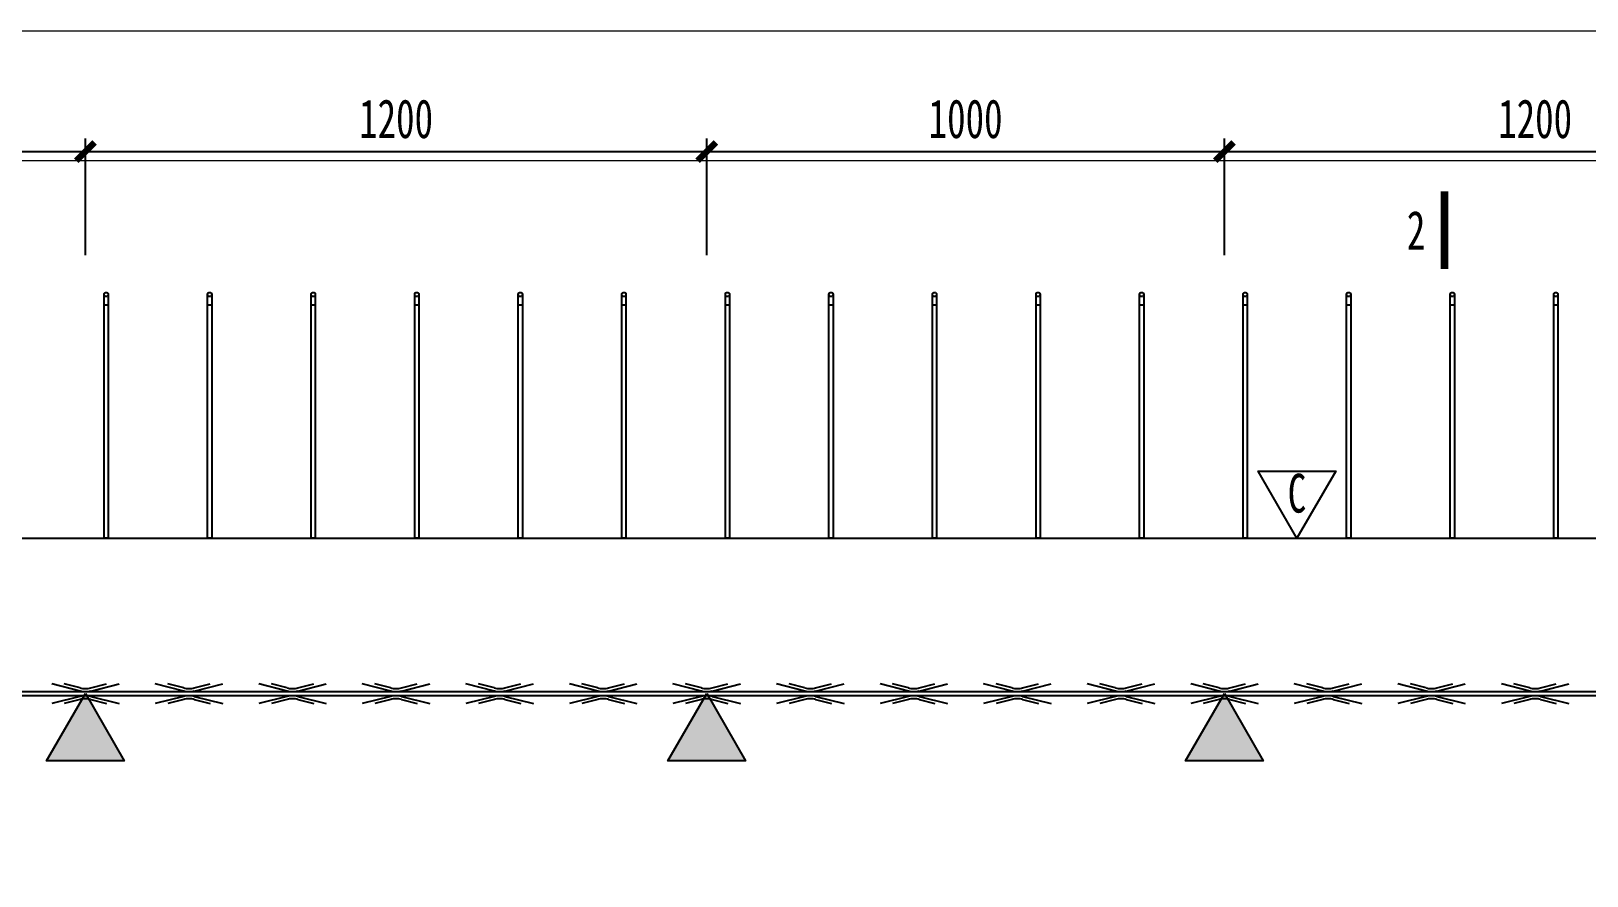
# Model space of a CAD drawing. Extents: x -524 to 129100, y -10500 to 1.
# Drawn here: x 47228 to 50233, y -1632 to 0 of the extents above; entities that cross this region are included whole.
import ezdxf

# ---------------------------------------------------------------- set-up
doc = ezdxf.new("R2010")
doc.units = 0
doc.header["$LTSCALE"] = 250
doc.linetypes.add('BeePC_CENTER', pattern=[2, 1.25, -0.25, 0.25, -0.25])
doc.layers.get('0').update_dxf_attribs({"linetype": 'CONTINUOUS'})
doc.layers.get('Defpoints').update_dxf_attribs({"linetype": 'CONTINUOUS'})
for name, color, linetype in [('BeePC-CCBZ', 110, 'CONTINUOUS'), ('BeePC-GJ-LEVEL', 141, 'CONTINUOUS'), ('BeePC-GJ-Truss', 185, 'CONTINUOUS'), ('BeePC-TONG-ZT', 50, 'CONTINUOUS')]:
    doc.layers.add(name, color=color, linetype=linetype)
doc.layers.add('G-ANNO-TTLB', color=7, linetype='CONTINUOUS', lineweight=9)
doc.layers.add('G-ANNO-TTLB-THIN', color=7, linetype='CONTINUOUS', lineweight=9)
doc.styles.add('BeePC_Dim', font='simfang.ttf', dxfattribs={"width": 0.7})
doc.styles.add('BeePC_Text', font='simfang.ttf', dxfattribs={"width": 0.7})
doc.dimstyles.new('BeePC_DIM_25_25', dxfattribs={"dimtxt": 75, "dimasz": 25, "dimexe": 25, "dimexo": 0, "dimgap": 25, "dimtad": 1, "dimdec": 0, "dimzin": 0, "dimdsep": 46, "dimtxsty": 'BeePC_Dim', "dimblk": 'ARCHTICK', "dimcen": 0, "dimdle": 25, "dimclrt": 7, "dimadec": 0, "dimazin": 0, "dimtfac": 1, "dimtdec": 0, "dimtix": 1, "dimtmove": 2, "dimatfit": 3, "dimfxl": 250, "dimfxlon": 1, "dimtfill": 1, "dimtolj": 1, "dimtzin": 0, "dimarcsym": 0})

# ---------------------------------------------------------------- blocks, each defined once
blk = doc.blocks.new('A2-嗡嗡 - A2_嗡嗡-493291-DB1详图')
at = {"layer": 'G-ANNO-TTLB'}
blk.add_line((27.5, -113), (586.5, -113), dxfattribs=at)
at = {"layer": 'G-ANNO-TTLB-THIN'}
blk.add_line((596.5, -103), (2.5, -103), dxfattribs=at)
blk = doc.blocks.new('剖切符号')
at = {"const_width": 15}
blk.add_lwpolyline([(0, 75), (0, -75)], dxfattribs=at)
blk = doc.blocks.new('BeePC_HangPoint')
at = {"ltscale": 25}
h = blk.add_hatch(color=256, dxfattribs=at)
h.dxf.hatch_style = 1
h.paths.add_polyline_path([(0, 0), (-75, -129.9), (75, -129.9)])
blk.add_lwpolyline([(0, 0), (75, -129.9), (-75, -129.9)], close=True, dxfattribs=at)
blk = doc.blocks.new('_ArchTick')
at = {"color": 0, "linetype": 'ByBlock', "const_width": 0.5}
blk.add_lwpolyline([(-0.71, -0.71), (0.71, 0.71)], dxfattribs=at)
blk = doc.blocks.new('*D112')
at = {"layer": 'BeePC-CCBZ', "color": 0, "lineweight": -2, "transparency": 16777216}
for p, q in [((45872.3, -432.6), (45872.3, -207.6)), ((47332.6, -432.6), (47332.6, -207.6)), ((45847.3, -232.6), (47357.6, -232.6))]:
    blk.add_line(p, q, dxfattribs=at)
at = {"layer": 'Defpoints', "color": 0, "transparency": 16777216}
for p in [(47332.6, -232.6), (45872.3, -2179.6), (47332.6, -3079.6)]:
    blk.add_point(p, dxfattribs=at)
at = {"layer": 'BeePC-CCBZ', "color": 0, "lineweight": -2, "transparency": 16777216, "xscale": 25, "yscale": 25, "zscale": 25, "rotation": 180}
blk.add_blockref('_ArchTick', (45872.3, -232.6), dxfattribs=at)
at = {"layer": 'BeePC-CCBZ', "color": 0, "lineweight": -2, "transparency": 16777216, "xscale": 25, "yscale": 25, "zscale": 25}
blk.add_blockref('_ArchTick', (47332.6, -232.6), dxfattribs=at)
at = {"layer": 'BeePC-CCBZ', "color": 7, "linetype": 'BeePC_CENTER', "transparency": 16777216, "insert": (46602.5, -169.7), "char_height": 75, "attachment_point": 5, "style": 'BeePC_Dim', "bg_fill": 3, "box_fill_scale": 1.1, "bg_fill_color": 256, "bg_fill_true_color": 13158600, "bg_fill_transparency": 0}
blk.add_mtext('\\A1;1460', dxfattribs=at)
blk = doc.blocks.new('*D113')
at = {"layer": 'BeePC-CCBZ', "color": 0, "lineweight": -2, "transparency": 16777216}
for p, q in [((47332.6, -432.6), (47332.6, -207.6)), ((48532.6, -432.6), (48532.6, -207.6)), ((47307.6, -232.6), (48557.6, -232.6))]:
    blk.add_line(p, q, dxfattribs=at)
at = {"layer": 'Defpoints', "color": 0, "transparency": 16777216}
for p in [(48532.6, -232.6), (47332.6, -3079.6), (48532.6, -3079.6)]:
    blk.add_point(p, dxfattribs=at)
at = {"layer": 'BeePC-CCBZ', "color": 0, "lineweight": -2, "transparency": 16777216, "xscale": 25, "yscale": 25, "zscale": 25, "rotation": 180}
blk.add_blockref('_ArchTick', (47332.6, -232.6), dxfattribs=at)
at = {"layer": 'BeePC-CCBZ', "color": 0, "lineweight": -2, "transparency": 16777216, "xscale": 25, "yscale": 25, "zscale": 25}
blk.add_blockref('_ArchTick', (48532.6, -232.6), dxfattribs=at)
at = {"layer": 'BeePC-CCBZ', "color": 7, "linetype": 'BeePC_CENTER', "transparency": 16777216, "insert": (47932.6, -169.7), "char_height": 75, "attachment_point": 5, "style": 'BeePC_Dim', "bg_fill": 3, "box_fill_scale": 1.1, "bg_fill_color": 256, "bg_fill_true_color": 13158600, "bg_fill_transparency": 0}
blk.add_mtext('\\A1;1200', dxfattribs=at)
blk = doc.blocks.new('*D114')
at = {"layer": 'BeePC-CCBZ', "color": 0, "lineweight": -2, "transparency": 16777216}
for p, q in [((48532.6, -432.6), (48532.6, -207.6)), ((49532.6, -432.6), (49532.6, -207.6)), ((48507.6, -232.6), (49557.6, -232.6))]:
    blk.add_line(p, q, dxfattribs=at)
at = {"layer": 'Defpoints', "color": 0, "transparency": 16777216}
for p in [(49532.6, -232.6), (48532.6, -3079.6), (49532.6, -3079.6)]:
    blk.add_point(p, dxfattribs=at)
at = {"layer": 'BeePC-CCBZ', "color": 0, "lineweight": -2, "transparency": 16777216, "xscale": 25, "yscale": 25, "zscale": 25, "rotation": 180}
blk.add_blockref('_ArchTick', (48532.6, -232.6), dxfattribs=at)
at = {"layer": 'BeePC-CCBZ', "color": 0, "lineweight": -2, "transparency": 16777216, "xscale": 25, "yscale": 25, "zscale": 25}
blk.add_blockref('_ArchTick', (49532.6, -232.6), dxfattribs=at)
at = {"layer": 'BeePC-CCBZ', "color": 7, "linetype": 'BeePC_CENTER', "transparency": 16777216, "insert": (49032.6, -169.7), "char_height": 75, "attachment_point": 5, "style": 'BeePC_Dim', "bg_fill": 3, "box_fill_scale": 1.1, "bg_fill_color": 256, "bg_fill_true_color": 13158600, "bg_fill_transparency": 0}
blk.add_mtext('\\A1;1000', dxfattribs=at)
blk = doc.blocks.new('*D115')
at = {"layer": 'BeePC-CCBZ', "color": 0, "lineweight": -2, "transparency": 16777216}
for p, q in [((49532.6, -432.6), (49532.6, -207.6)), ((50732.6, -432.6), (50732.6, -207.6)), ((49507.6, -232.6), (50757.6, -232.6))]:
    blk.add_line(p, q, dxfattribs=at)
at = {"layer": 'Defpoints', "color": 0, "transparency": 16777216}
for p in [(50732.6, -232.6), (49532.6, -3079.6), (50732.6, -3079.6)]:
    blk.add_point(p, dxfattribs=at)
at = {"layer": 'BeePC-CCBZ', "color": 0, "lineweight": -2, "transparency": 16777216, "xscale": 25, "yscale": 25, "zscale": 25, "rotation": 180}
blk.add_blockref('_ArchTick', (49532.6, -232.6), dxfattribs=at)
at = {"layer": 'BeePC-CCBZ', "color": 0, "lineweight": -2, "transparency": 16777216, "xscale": 25, "yscale": 25, "zscale": 25}
blk.add_blockref('_ArchTick', (50732.6, -232.6), dxfattribs=at)
at = {"layer": 'BeePC-CCBZ', "color": 7, "linetype": 'BeePC_CENTER', "transparency": 16777216, "insert": (50132.6, -169.7), "char_height": 75, "attachment_point": 5, "style": 'BeePC_Dim', "bg_fill": 3, "box_fill_scale": 1.1, "bg_fill_color": 256, "bg_fill_true_color": 13158600, "bg_fill_transparency": 0}
blk.add_mtext('\\A1;1200', dxfattribs=at)
blk = doc.blocks.new('*D119')
at = {"layer": 'BeePC-CCBZ', "color": 0, "lineweight": -2, "transparency": 16777216}
for p, q in [((45410.3, -954.6), (45410.3, -3404.6)), ((45610.3, -979.6), (45385.3, -979.6)), ((45610.3, -3379.6), (45385.3, -3379.6))]:
    blk.add_line(p, q, dxfattribs=at)
at = {"layer": 'Defpoints', "color": 0, "transparency": 16777216}
for p in [(49682.6, -979.6), (45410.3, -3379.6), (49682.6, -3379.6)]:
    blk.add_point(p, dxfattribs=at)
at = {"layer": 'BeePC-CCBZ', "color": 0, "lineweight": -2, "transparency": 16777216, "xscale": 25, "yscale": 25, "zscale": 25}
for p, rotation in [((45410.3, -979.6), 90), ((45410.3, -3379.6), 270)]:
    blk.add_blockref('_ArchTick', p, dxfattribs=dict(at, rotation=rotation))
at = {"layer": 'BeePC-CCBZ', "color": 7, "linetype": 'BeePC_CENTER', "transparency": 16777216, "insert": (45347.4, -2179.6), "char_height": 75, "attachment_point": 5, "rotation": 90, "style": 'BeePC_Dim', "bg_fill": 3, "box_fill_scale": 1.1, "bg_fill_color": 256, "bg_fill_true_color": 13158600, "bg_fill_transparency": 0}
blk.add_mtext('\\A1;2400', dxfattribs=at)
blk = doc.blocks.new('*D120')
at = {"layer": 'BeePC-CCBZ', "color": 0, "lineweight": -2, "transparency": 16777216}
for p, q in [((53904.8, -954.6), (53904.8, -1304.6)), ((53704.8, -979.6), (53929.8, -979.6)), ((53704.8, -1279.6), (53929.8, -1279.6))]:
    blk.add_line(p, q, dxfattribs=at)
at = {"layer": 'Defpoints', "color": 0, "transparency": 16777216}
for p in [(49682.6, -979.6), (47332.6, -1279.6), (53904.8, -1279.6)]:
    blk.add_point(p, dxfattribs=at)
at = {"layer": 'BeePC-CCBZ', "color": 0, "lineweight": -2, "transparency": 16777216, "xscale": 25, "yscale": 25, "zscale": 25}
for p, rotation in [((53904.8, -979.6), 90), ((53904.8, -1279.6), 270)]:
    blk.add_blockref('_ArchTick', p, dxfattribs=dict(at, rotation=rotation))
at = {"layer": 'BeePC-CCBZ', "color": 7, "linetype": 'BeePC_CENTER', "transparency": 16777216, "insert": (53841.9, -1129.6), "char_height": 75, "attachment_point": 5, "rotation": 90, "style": 'BeePC_Dim', "bg_fill": 3, "box_fill_scale": 1.1, "bg_fill_color": 256, "bg_fill_true_color": 13158600, "bg_fill_transparency": 0}
blk.add_mtext('\\A1;300', dxfattribs=at)
blk = doc.blocks.new('*D121')
at = {"layer": 'BeePC-CCBZ', "color": 0, "lineweight": -2, "transparency": 16777216}
for p, q in [((53904.8, -1254.6), (53904.8, -3104.6)), ((53704.8, -1279.6), (53929.8, -1279.6)), ((53704.8, -3079.6), (53929.8, -3079.6))]:
    blk.add_line(p, q, dxfattribs=at)
at = {"layer": 'Defpoints', "color": 0, "transparency": 16777216}
for p in [(47332.6, -1279.6), (47332.6, -3079.6), (53904.8, -3079.6)]:
    blk.add_point(p, dxfattribs=at)
at = {"layer": 'BeePC-CCBZ', "color": 0, "lineweight": -2, "transparency": 16777216, "xscale": 25, "yscale": 25, "zscale": 25}
for p, rotation in [((53904.8, -1279.6), 90), ((53904.8, -3079.6), 270)]:
    blk.add_blockref('_ArchTick', p, dxfattribs=dict(at, rotation=rotation))
at = {"layer": 'BeePC-CCBZ', "color": 7, "linetype": 'BeePC_CENTER', "transparency": 16777216, "insert": (53841.9, -2179.6), "char_height": 75, "attachment_point": 5, "rotation": 90, "style": 'BeePC_Dim', "bg_fill": 3, "box_fill_scale": 1.1, "bg_fill_color": 256, "bg_fill_true_color": 13158600, "bg_fill_transparency": 0}
blk.add_mtext('\\A1;1800', dxfattribs=at)

msp = doc.modelspace()

# ---------------------------------------------------------------- block references
at = {"xscale": 25, "yscale": 25, "zscale": 25}
msp.add_blockref('A2-嗡嗡 - A2_嗡嗡-493291-DB1详图', (45637.5, 2575), dxfattribs=at)

# ---------------------------------------------------------------- next in the draw order: linework, layer by layer
msp.add_polyline3d([(49672.6, -979.6, 0), (49597.6, -849.7, 0), (49747.6, -849.7, 0)], close=True)
at = {"layer": 'BeePC-GJ-LEVEL'}
for points in [[(47368.6, -528.6), (47368.6, -508.6)], [(47376.6, -508.6), (47376.6, -528.6)], [(47568.6, -528.6), (47568.6, -508.6)], [(47576.6, -508.6), (47576.6, -528.6)], [(47768.6, -528.6), (47768.6, -508.6)], [(47776.6, -508.6), (47776.6, -528.6)], [(47968.6, -528.6), (47968.6, -508.6)], [(47976.6, -508.6), (47976.6, -528.6)], [(48168.6, -528.6), (48168.6, -508.6)], [(48176.6, -508.6), (48176.6, -528.6)], [(48368.6, -528.6), (48368.6, -508.6)], [(48376.6, -508.6), (48376.6, -528.6)], [(48568.6, -528.6), (48568.6, -508.6)], [(48576.6, -508.6), (48576.6, -528.6)], [(48768.6, -528.6), (48768.6, -508.6)], [(48776.6, -508.6), (48776.6, -528.6)], [(48968.6, -528.6), (48968.6, -508.6)], [(48976.6, -508.6), (48976.6, -528.6)], [(49168.6, -528.6), (49168.6, -508.6)], [(49176.6, -508.6), (49176.6, -528.6)], [(49368.6, -528.6), (49368.6, -508.6)], [(49376.6, -508.6), (49376.6, -528.6)], [(49568.6, -528.6), (49568.6, -508.6)], [(49576.6, -508.6), (49576.6, -528.6)], [(49768.6, -528.6), (49768.6, -508.6)], [(49776.6, -508.6), (49776.6, -528.6)], [(49968.6, -528.6), (49968.6, -508.6)], [(49976.6, -508.6), (49976.6, -528.6)], [(50168.6, -528.6), (50168.6, -508.6)], [(50176.6, -508.6), (50176.6, -528.6)], [(47376.6, -514.5), (47376.6, -979.6), (47368.6, -979.6), (47368.6, -514.5)], [(47368.6, -528.6), (47376.6, -528.6)], [(47576.6, -514.5), (47576.6, -979.6), (47568.6, -979.6), (47568.6, -514.5)], [(47568.6, -528.6), (47576.6, -528.6)], [(47776.6, -514.5), (47776.6, -979.6), (47768.6, -979.6), (47768.6, -514.5)], [(47768.6, -528.6), (47776.6, -528.6)], [(47976.6, -514.5), (47976.6, -979.6), (47968.6, -979.6), (47968.6, -514.5)], [(47968.6, -528.6), (47976.6, -528.6)], [(48176.6, -514.5), (48176.6, -979.6), (48168.6, -979.6), (48168.6, -514.5)], [(48168.6, -528.6), (48176.6, -528.6)], [(48376.6, -514.5), (48376.6, -979.6), (48368.6, -979.6), (48368.6, -514.5)], [(48368.6, -528.6), (48376.6, -528.6)], [(48576.6, -514.5), (48576.6, -979.6), (48568.6, -979.6), (48568.6, -514.5)], [(48568.6, -528.6), (48576.6, -528.6)], [(48776.6, -514.5), (48776.6, -979.6), (48768.6, -979.6), (48768.6, -514.5)], [(48768.6, -528.6), (48776.6, -528.6)], [(48976.6, -514.5), (48976.6, -979.6), (48968.6, -979.6), (48968.6, -514.5)], [(48968.6, -528.6), (48976.6, -528.6)], [(49176.6, -514.5), (49176.6, -979.6), (49168.6, -979.6), (49168.6, -514.5)], [(49168.6, -528.6), (49176.6, -528.6)], [(49376.6, -514.5), (49376.6, -979.6), (49368.6, -979.6), (49368.6, -514.5)], [(49368.6, -528.6), (49376.6, -528.6)], [(49576.6, -514.5), (49576.6, -979.6), (49568.6, -979.6), (49568.6, -514.5)], [(49568.6, -528.6), (49576.6, -528.6)], [(49776.6, -514.5), (49776.6, -979.6), (49768.6, -979.6), (49768.6, -514.5)], [(49768.6, -528.6), (49776.6, -528.6)], [(49976.6, -514.5), (49976.6, -979.6), (49968.6, -979.6), (49968.6, -514.5)], [(49968.6, -528.6), (49976.6, -528.6)], [(50176.6, -514.5), (50176.6, -979.6), (50168.6, -979.6), (50168.6, -514.5)], [(50168.6, -528.6), (50176.6, -528.6)]]:
    msp.add_lwpolyline(points, dxfattribs=at)
for centre in [(47372.6, -508.6), (47572.6, -508.6), (47772.6, -508.6), (47972.6, -508.6), (48172.6, -508.6), (48372.6, -508.6), (48572.6, -508.6), (48772.6, -508.6), (48972.6, -508.6), (49172.6, -508.6), (49372.6, -508.6), (49572.6, -508.6), (49772.6, -508.6), (49972.6, -508.6), (50172.6, -508.6)]:
    msp.add_circle(centre, 4, dxfattribs=at)
at = {"layer": 'BeePC-GJ-Truss'}
for points in [[(45932.6, -1275.6), (53432.6, -1275.6), (53432.6, -1283.6), (45932.6, -1283.6), (45932.6, -1275.6), (45936, -1275.5), (45939.2, -1275.1), (45942.8, -1274.5), (45997.8, -1260.9)], [(47322.4, -1274.5), (47267.4, -1260.9)], [(47322.4, -1268.5), (47291.7, -1260.9)], [(47342.8, -1274.5), (47397.8, -1260.9)], [(47342.8, -1268.5), (47373.5, -1260.9)], [(47522.4, -1274.5), (47467.4, -1260.9)], [(47522.4, -1268.5), (47491.7, -1260.9)], [(47542.8, -1274.5), (47597.8, -1260.9)], [(47542.8, -1268.5), (47573.5, -1260.9)], [(47722.4, -1274.5), (47667.4, -1260.9)], [(47722.4, -1268.5), (47691.7, -1260.9)], [(47742.8, -1274.5), (47797.8, -1260.9)], [(47742.8, -1268.5), (47773.5, -1260.9)], [(47922.4, -1274.5), (47867.4, -1260.9)], [(47922.4, -1268.5), (47891.7, -1260.9)], [(47942.8, -1274.5), (47997.8, -1260.9)], [(47942.8, -1268.5), (47973.5, -1260.9)], [(48122.4, -1274.5), (48067.4, -1260.9)], [(48122.4, -1268.5), (48091.7, -1260.9)], [(48142.8, -1274.5), (48197.8, -1260.9)], [(48142.8, -1268.5), (48173.5, -1260.9)], [(48322.4, -1274.5), (48267.4, -1260.9)], [(48322.4, -1268.5), (48291.7, -1260.9)], [(48342.8, -1274.5), (48397.8, -1260.9)], [(48342.8, -1268.5), (48373.5, -1260.9)], [(48522.4, -1274.5), (48467.4, -1260.9)], [(48522.4, -1268.5), (48491.7, -1260.9)], [(48542.8, -1274.5), (48597.8, -1260.9)], [(48542.8, -1268.5), (48573.5, -1260.9)], [(48722.4, -1274.5), (48667.4, -1260.9)], [(48722.4, -1268.5), (48691.7, -1260.9)], [(48742.8, -1274.5), (48797.8, -1260.9)], [(48742.8, -1268.5), (48773.5, -1260.9)], [(48922.4, -1274.5), (48867.4, -1260.9)], [(48922.4, -1268.5), (48891.7, -1260.9)], [(48942.8, -1274.5), (48997.8, -1260.9)], [(48942.8, -1268.5), (48973.5, -1260.9)], [(49122.4, -1274.5), (49067.4, -1260.9)], [(49122.4, -1268.5), (49091.7, -1260.9)], [(49142.8, -1274.5), (49197.8, -1260.9)], [(49142.8, -1268.5), (49173.5, -1260.9)], [(49322.4, -1274.5), (49267.4, -1260.9)], [(49322.4, -1268.5), (49291.7, -1260.9)], [(49342.8, -1274.5), (49397.8, -1260.9)], [(49342.8, -1268.5), (49373.5, -1260.9)], [(49522.4, -1274.5), (49467.4, -1260.9)], [(49522.4, -1268.5), (49491.7, -1260.9)], [(49542.8, -1274.5), (49597.8, -1260.9)], [(49542.8, -1268.5), (49573.5, -1260.9)], [(49722.4, -1274.5), (49667.4, -1260.9)], [(49722.4, -1268.5), (49691.7, -1260.9)], [(49742.8, -1274.5), (49797.8, -1260.9)], [(49742.8, -1268.5), (49773.5, -1260.9)], [(49922.4, -1274.5), (49867.4, -1260.9)], [(49922.4, -1268.5), (49891.7, -1260.9)], [(49942.8, -1274.5), (49997.8, -1260.9)], [(49942.8, -1268.5), (49973.5, -1260.9)], [(50122.4, -1274.5), (50067.4, -1260.9)], [(50122.4, -1268.5), (50091.7, -1260.9)], [(50142.8, -1274.5), (50197.8, -1260.9)], [(50142.8, -1268.5), (50173.5, -1260.9)], [(47322.4, -1284.8), (47267.4, -1298.4)], [(47322.4, -1290.8), (47291.7, -1298.4)], [(47342.8, -1284.8), (47397.8, -1298.4)], [(47342.8, -1290.8), (47373.5, -1298.4)], [(47522.4, -1284.8), (47467.4, -1298.4)], [(47522.4, -1290.8), (47491.7, -1298.4)], [(47542.8, -1284.8), (47597.8, -1298.4)], [(47542.8, -1290.8), (47573.5, -1298.4)], [(47722.4, -1284.8), (47667.4, -1298.4)], [(47722.4, -1290.8), (47691.7, -1298.4)], [(47742.8, -1284.8), (47797.8, -1298.4)], [(47742.8, -1290.8), (47773.5, -1298.4)], [(47922.4, -1284.8), (47867.4, -1298.4)], [(47922.4, -1290.8), (47891.7, -1298.4)], [(47942.8, -1284.8), (47997.8, -1298.4)], [(47942.8, -1290.8), (47973.5, -1298.4)], [(48122.4, -1284.8), (48067.4, -1298.4)], [(48122.4, -1290.8), (48091.7, -1298.4)], [(48142.8, -1284.8), (48197.8, -1298.4)], [(48142.8, -1290.8), (48173.5, -1298.4)], [(48322.4, -1284.8), (48267.4, -1298.4)], [(48322.4, -1290.8), (48291.7, -1298.4)], [(48342.8, -1284.8), (48397.8, -1298.4)], [(48342.8, -1290.8), (48373.5, -1298.4)], [(48522.4, -1284.8), (48467.4, -1298.4)], [(48522.4, -1290.8), (48491.7, -1298.4)], [(48542.8, -1284.8), (48597.8, -1298.4)], [(48542.8, -1290.8), (48573.5, -1298.4)], [(48722.4, -1284.8), (48667.4, -1298.4)], [(48722.4, -1290.8), (48691.7, -1298.4)], [(48742.8, -1284.8), (48797.8, -1298.4)], [(48742.8, -1290.8), (48773.5, -1298.4)], [(48922.4, -1284.8), (48867.4, -1298.4)], [(48922.4, -1290.8), (48891.7, -1298.4)], [(48942.8, -1284.8), (48997.8, -1298.4)], [(48942.8, -1290.8), (48973.5, -1298.4)], [(49122.4, -1284.8), (49067.4, -1298.4)], [(49122.4, -1290.8), (49091.7, -1298.4)], [(49142.8, -1284.8), (49197.8, -1298.4)], [(49142.8, -1290.8), (49173.5, -1298.4)], [(49322.4, -1284.8), (49267.4, -1298.4)], [(49322.4, -1290.8), (49291.7, -1298.4)], [(49342.8, -1284.8), (49397.8, -1298.4)], [(49342.8, -1290.8), (49373.5, -1298.4)], [(49522.4, -1284.8), (49467.4, -1298.4)], [(49522.4, -1290.8), (49491.7, -1298.4)], [(49542.8, -1284.8), (49597.8, -1298.4)], [(49542.8, -1290.8), (49573.5, -1298.4)], [(49722.4, -1284.8), (49667.4, -1298.4)], [(49722.4, -1290.8), (49691.7, -1298.4)], [(49742.8, -1284.8), (49797.8, -1298.4)], [(49742.8, -1290.8), (49773.5, -1298.4)], [(49922.4, -1284.8), (49867.4, -1298.4)], [(49922.4, -1290.8), (49891.7, -1298.4)], [(49942.8, -1284.8), (49997.8, -1298.4)], [(49942.8, -1290.8), (49973.5, -1298.4)], [(50122.4, -1284.8), (50067.4, -1298.4)], [(50122.4, -1290.8), (50091.7, -1298.4)], [(50142.8, -1284.8), (50197.8, -1298.4)], [(50142.8, -1290.8), (50173.5, -1298.4)]]:
    msp.add_lwpolyline(points, dxfattribs=at)
for centre, major_axis, start_param, end_param in [((47331.4, -1266.2), (12, 0), 3.861169, 4.813041), ((47333.8, -1270.4), (18, 0), 4.026697, 4.647513), ((47333.8, -1288.8), (18, 0), 1.635672, 2.256488), ((47331.4, -1293.1), (12, 0), 1.470144, 2.422017), ((47333.8, -1266.2), (12, 0), 4.611737, 5.563609), ((47331.4, -1270.4), (18, 0), 4.777265, 5.398081), ((47331.4, -1288.8), (18, 0), 0.885104, 1.50592), ((47333.8, -1293.1), (12, 0), 0.719576, 1.671449), ((47531.4, -1266.2), (12, 0), 3.861169, 4.813041), ((47533.8, -1270.4), (18, 0), 4.026697, 4.647513), ((47533.8, -1288.8), (18, 0), 1.635672, 2.256488), ((47531.4, -1293.1), (12, 0), 1.470144, 2.422017), ((47533.8, -1266.2), (12, 0), 4.611737, 5.563609), ((47531.4, -1270.4), (18, 0), 4.777265, 5.398081), ((47531.4, -1288.8), (18, 0), 0.885104, 1.50592), ((47533.8, -1293.1), (12, 0), 0.719576, 1.671449), ((47731.4, -1266.2), (12, 0), 3.861169, 4.813041), ((47733.8, -1270.4), (18, 0), 4.026697, 4.647513), ((47733.8, -1288.8), (18, 0), 1.635672, 2.256488), ((47731.4, -1293.1), (12, 0), 1.470144, 2.422017), ((47733.8, -1266.2), (12, 0), 4.611737, 5.563609), ((47731.4, -1270.4), (18, 0), 4.777265, 5.398081), ((47731.4, -1288.8), (18, 0), 0.885104, 1.50592), ((47733.8, -1293.1), (12, 0), 0.719576, 1.671449), ((47931.4, -1266.2), (12, 0), 3.861169, 4.813041), ((47933.8, -1270.4), (18, 0), 4.026697, 4.647513), ((47933.8, -1288.8), (18, 0), 1.635672, 2.256488), ((47931.4, -1293.1), (12, 0), 1.470144, 2.422017), ((47933.8, -1266.2), (12, 0), 4.611737, 5.563609), ((47931.4, -1270.4), (18, 0), 4.777265, 5.398081), ((47931.4, -1288.8), (18, 0), 0.885104, 1.50592), ((47933.8, -1293.1), (12, 0), 0.719576, 1.671449), ((48131.4, -1266.2), (12, 0), 3.861169, 4.813041), ((48133.8, -1270.4), (18, 0), 4.026697, 4.647513), ((48133.8, -1288.8), (18, 0), 1.635672, 2.256488), ((48131.4, -1293.1), (12, 0), 1.470144, 2.422017), ((48133.8, -1266.2), (12, 0), 4.611737, 5.563609), ((48131.4, -1270.4), (18, 0), 4.777265, 5.398081), ((48131.4, -1288.8), (18, 0), 0.885104, 1.50592), ((48133.8, -1293.1), (12, 0), 0.719576, 1.671449), ((48331.4, -1266.2), (12, 0), 3.861169, 4.813041), ((48333.8, -1270.4), (18, 0), 4.026697, 4.647513), ((48333.8, -1288.8), (18, 0), 1.635672, 2.256488), ((48331.4, -1293.1), (12, 0), 1.470144, 2.422017), ((48333.8, -1266.2), (12, 0), 4.611737, 5.563609), ((48331.4, -1270.4), (18, 0), 4.777265, 5.398081), ((48331.4, -1288.8), (18, 0), 0.885104, 1.50592), ((48333.8, -1293.1), (12, 0), 0.719576, 1.671449), ((48531.4, -1266.2), (12, 0), 3.861169, 4.813041), ((48533.8, -1270.4), (18, 0), 4.026697, 4.647513), ((48533.8, -1288.8), (18, 0), 1.635672, 2.256488), ((48531.4, -1293.1), (12, 0), 1.470144, 2.422017), ((48533.8, -1266.2), (12, 0), 4.611737, 5.563609), ((48531.4, -1270.4), (18, 0), 4.777265, 5.398081), ((48531.4, -1288.8), (18, 0), 0.885104, 1.50592), ((48533.8, -1293.1), (12, 0), 0.719576, 1.671449), ((48731.4, -1266.2), (12, 0), 3.861169, 4.813041), ((48733.8, -1270.4), (18, 0), 4.026697, 4.647513), ((48733.8, -1288.8), (18, 0), 1.635672, 2.256488), ((48731.4, -1293.1), (12, 0), 1.470144, 2.422017), ((48733.8, -1266.2), (12, 0), 4.611737, 5.563609), ((48731.4, -1270.4), (18, 0), 4.777265, 5.398081), ((48731.4, -1288.8), (18, 0), 0.885104, 1.50592), ((48733.8, -1293.1), (12, 0), 0.719576, 1.671449), ((48931.4, -1266.2), (12, 0), 3.861169, 4.813041), ((48933.8, -1270.4), (18, 0), 4.026697, 4.647513), ((48933.8, -1288.8), (18, 0), 1.635672, 2.256488), ((48931.4, -1293.1), (12, 0), 1.470144, 2.422017), ((48933.8, -1266.2), (12, 0), 4.611737, 5.563609), ((48931.4, -1270.4), (18, 0), 4.777265, 5.398081), ((48931.4, -1288.8), (18, 0), 0.885104, 1.50592), ((48933.8, -1293.1), (12, 0), 0.719576, 1.671449), ((49131.4, -1266.2), (12, 0), 3.861169, 4.813041), ((49133.8, -1270.4), (18, 0), 4.026697, 4.647513), ((49133.8, -1288.8), (18, 0), 1.635672, 2.256488), ((49131.4, -1293.1), (12, 0), 1.470144, 2.422017), ((49133.8, -1266.2), (12, 0), 4.611737, 5.563609), ((49131.4, -1270.4), (18, 0), 4.777265, 5.398081), ((49131.4, -1288.8), (18, 0), 0.885104, 1.50592), ((49133.8, -1293.1), (12, 0), 0.719576, 1.671449), ((49331.4, -1266.2), (12, 0), 3.861169, 4.813041), ((49333.8, -1270.4), (18, 0), 4.026697, 4.647513), ((49333.8, -1288.8), (18, 0), 1.635672, 2.256488), ((49331.4, -1293.1), (12, 0), 1.470144, 2.422017), ((49333.8, -1266.2), (12, 0), 4.611737, 5.563609), ((49331.4, -1270.4), (18, 0), 4.777265, 5.398081), ((49331.4, -1288.8), (18, 0), 0.885104, 1.50592), ((49333.8, -1293.1), (12, 0), 0.719576, 1.671449), ((49531.4, -1266.2), (12, 0), 3.861169, 4.813041), ((49533.8, -1270.4), (18, 0), 4.026697, 4.647513), ((49533.8, -1288.8), (18, 0), 1.635672, 2.256488), ((49531.4, -1293.1), (12, 0), 1.470144, 2.422017), ((49533.8, -1266.2), (12, 0), 4.611737, 5.563609), ((49531.4, -1270.4), (18, 0), 4.777265, 5.398081), ((49531.4, -1288.8), (18, 0), 0.885104, 1.50592), ((49533.8, -1293.1), (12, 0), 0.719576, 1.671449), ((49731.4, -1266.2), (12, 0), 3.861169, 4.813041), ((49733.8, -1270.4), (18, 0), 4.026697, 4.647513), ((49733.8, -1288.8), (18, 0), 1.635672, 2.256488), ((49731.4, -1293.1), (12, 0), 1.470144, 2.422017), ((49733.8, -1266.2), (12, 0), 4.611737, 5.563609), ((49731.4, -1270.4), (18, 0), 4.777265, 5.398081), ((49731.4, -1288.8), (18, 0), 0.885104, 1.50592), ((49733.8, -1293.1), (12, 0), 0.719576, 1.671449), ((49931.4, -1266.2), (12, 0), 3.861169, 4.813041), ((49933.8, -1270.4), (18, 0), 4.026697, 4.647513), ((49933.8, -1288.8), (18, 0), 1.635672, 2.256488), ((49931.4, -1293.1), (12, 0), 1.470144, 2.422017), ((49933.8, -1266.2), (12, 0), 4.611737, 5.563609), ((49931.4, -1270.4), (18, 0), 4.777265, 5.398081), ((49931.4, -1288.8), (18, 0), 0.885104, 1.50592), ((49933.8, -1293.1), (12, 0), 0.719576, 1.671449), ((50131.4, -1266.2), (12, 0), 3.861169, 4.813041), ((50133.8, -1270.4), (18, 0), 4.026697, 4.647513), ((50133.8, -1288.8), (18, 0), 1.635672, 2.256488), ((50131.4, -1293.1), (12, 0), 1.470144, 2.422017), ((50133.8, -1266.2), (12, 0), 4.611737, 5.563609), ((50131.4, -1270.4), (18, 0), 4.777265, 5.398081), ((50131.4, -1288.8), (18, 0), 0.885104, 1.50592), ((50133.8, -1293.1), (12, 0), 0.719576, 1.671449)]:
    msp.add_ellipse(centre, major_axis=major_axis, ratio=0.288551, start_param=start_param, end_param=end_param, dxfattribs=at)
at = {"layer": 'BeePC-TONG-ZT'}
msp.add_lwpolyline([(45872.3, -979.6), (53492.8, -979.6), (53492.8, -3379.6), (45872.3, -3379.6), (45872.3, -979.6)], dxfattribs=at)

# ---------------------------------------------------------------- next in the draw order: block references
at = {"rotation": 180}
msp.add_blockref('剖切符号', (49957.6, -384.6), dxfattribs=at)
for p in [(47332.6, -1279.6), (48532.6, -1279.6), (49532.6, -1279.6)]:
    msp.add_blockref('BeePC_HangPoint', p)

# ---------------------------------------------------------------- next in the draw order: texts
at = {"char_height": 75, "attachment_point": 5, "style": 'BeePC_Text'}
for s, insert in [('2', (49902.6, -384.6)), ('C', (49672.6, -893))]:
    msp.add_mtext(s, dxfattribs=dict(at, insert=insert))

# ---------------------------------------------------------------- next in the draw order: dimensions: what is measured, and where the dimension line sits
at = {"layer": 'BeePC-CCBZ'}
dim = msp.add_linear_dim(base=(47332.6, -232.6), p1=(45872.3, -2179.6), p2=(47332.6, -3079.6), angle=0, dimstyle='BeePC_DIM_25_25', override={"dimfxl": 200}, dxfattribs=at)
dim.commit()
dim.dimension.update_dxf_attribs({"geometry": '*D112', "text_midpoint": (46602.5, -169.7)})

# ---------------------------------------------------------------- next in the draw order: dimensions: what is measured, and where the dimension line sits
dim = msp.add_linear_dim(base=(48532.6, -232.6), p1=(47332.6, -3079.6), p2=(48532.6, -3079.6), angle=0, dimstyle='BeePC_DIM_25_25', override={"dimfxl": 200}, dxfattribs=at)
dim.commit()
dim.dimension.update_dxf_attribs({"geometry": '*D113', "text_midpoint": (47932.6, -169.7)})

# ---------------------------------------------------------------- next in the draw order: dimensions: what is measured, and where the dimension line sits
dim = msp.add_linear_dim(base=(49532.6, -232.6), p1=(48532.6, -3079.6), p2=(49532.6, -3079.6), angle=0, dimstyle='BeePC_DIM_25_25', override={"dimfxl": 200}, dxfattribs=at)
dim.commit()
dim.dimension.update_dxf_attribs({"geometry": '*D114', "text_midpoint": (49032.6, -169.7)})

# ---------------------------------------------------------------- next in the draw order: dimensions: what is measured, and where the dimension line sits
dim = msp.add_linear_dim(base=(50732.6, -232.6), p1=(49532.6, -3079.6), p2=(50732.6, -3079.6), angle=0, dimstyle='BeePC_DIM_25_25', override={"dimfxl": 200}, dxfattribs=at)
dim.commit()
dim.dimension.update_dxf_attribs({"geometry": '*D115', "text_midpoint": (50132.6, -169.7)})

# ---------------------------------------------------------------- next in the draw order: dimensions: what is measured, and where the dimension line sits
dim = msp.add_linear_dim(base=(45410.3, -3379.6), p1=(49682.6, -979.6), p2=(49682.6, -3379.6), angle=90, dimstyle='BeePC_DIM_25_25', override={"dimfxl": 200}, dxfattribs=at)
dim.commit()
dim.dimension.update_dxf_attribs({"geometry": '*D119', "text_midpoint": (45347.4, -2179.6)})

# ---------------------------------------------------------------- next in the draw order: dimensions: what is measured, and where the dimension line sits
dim = msp.add_linear_dim(base=(53904.8, -1279.6), p1=(49682.6, -979.6), p2=(47332.6, -1279.6), angle=90, dimstyle='BeePC_DIM_25_25', override={"dimfxl": 200}, dxfattribs=at)
dim.commit()
dim.dimension.update_dxf_attribs({"geometry": '*D120', "text_midpoint": (53841.9, -1129.6)})

# ---------------------------------------------------------------- next in the draw order: dimensions: what is measured, and where the dimension line sits
dim = msp.add_linear_dim(base=(53904.8, -3079.6), p1=(47332.6, -1279.6), p2=(47332.6, -3079.6), angle=90, dimstyle='BeePC_DIM_25_25', override={"dimfxl": 200}, dxfattribs=at)
dim.commit()
dim.dimension.update_dxf_attribs({"geometry": '*D121', "text_midpoint": (53841.9, -2179.6)})

doc.saveas('drawing.dxf')
